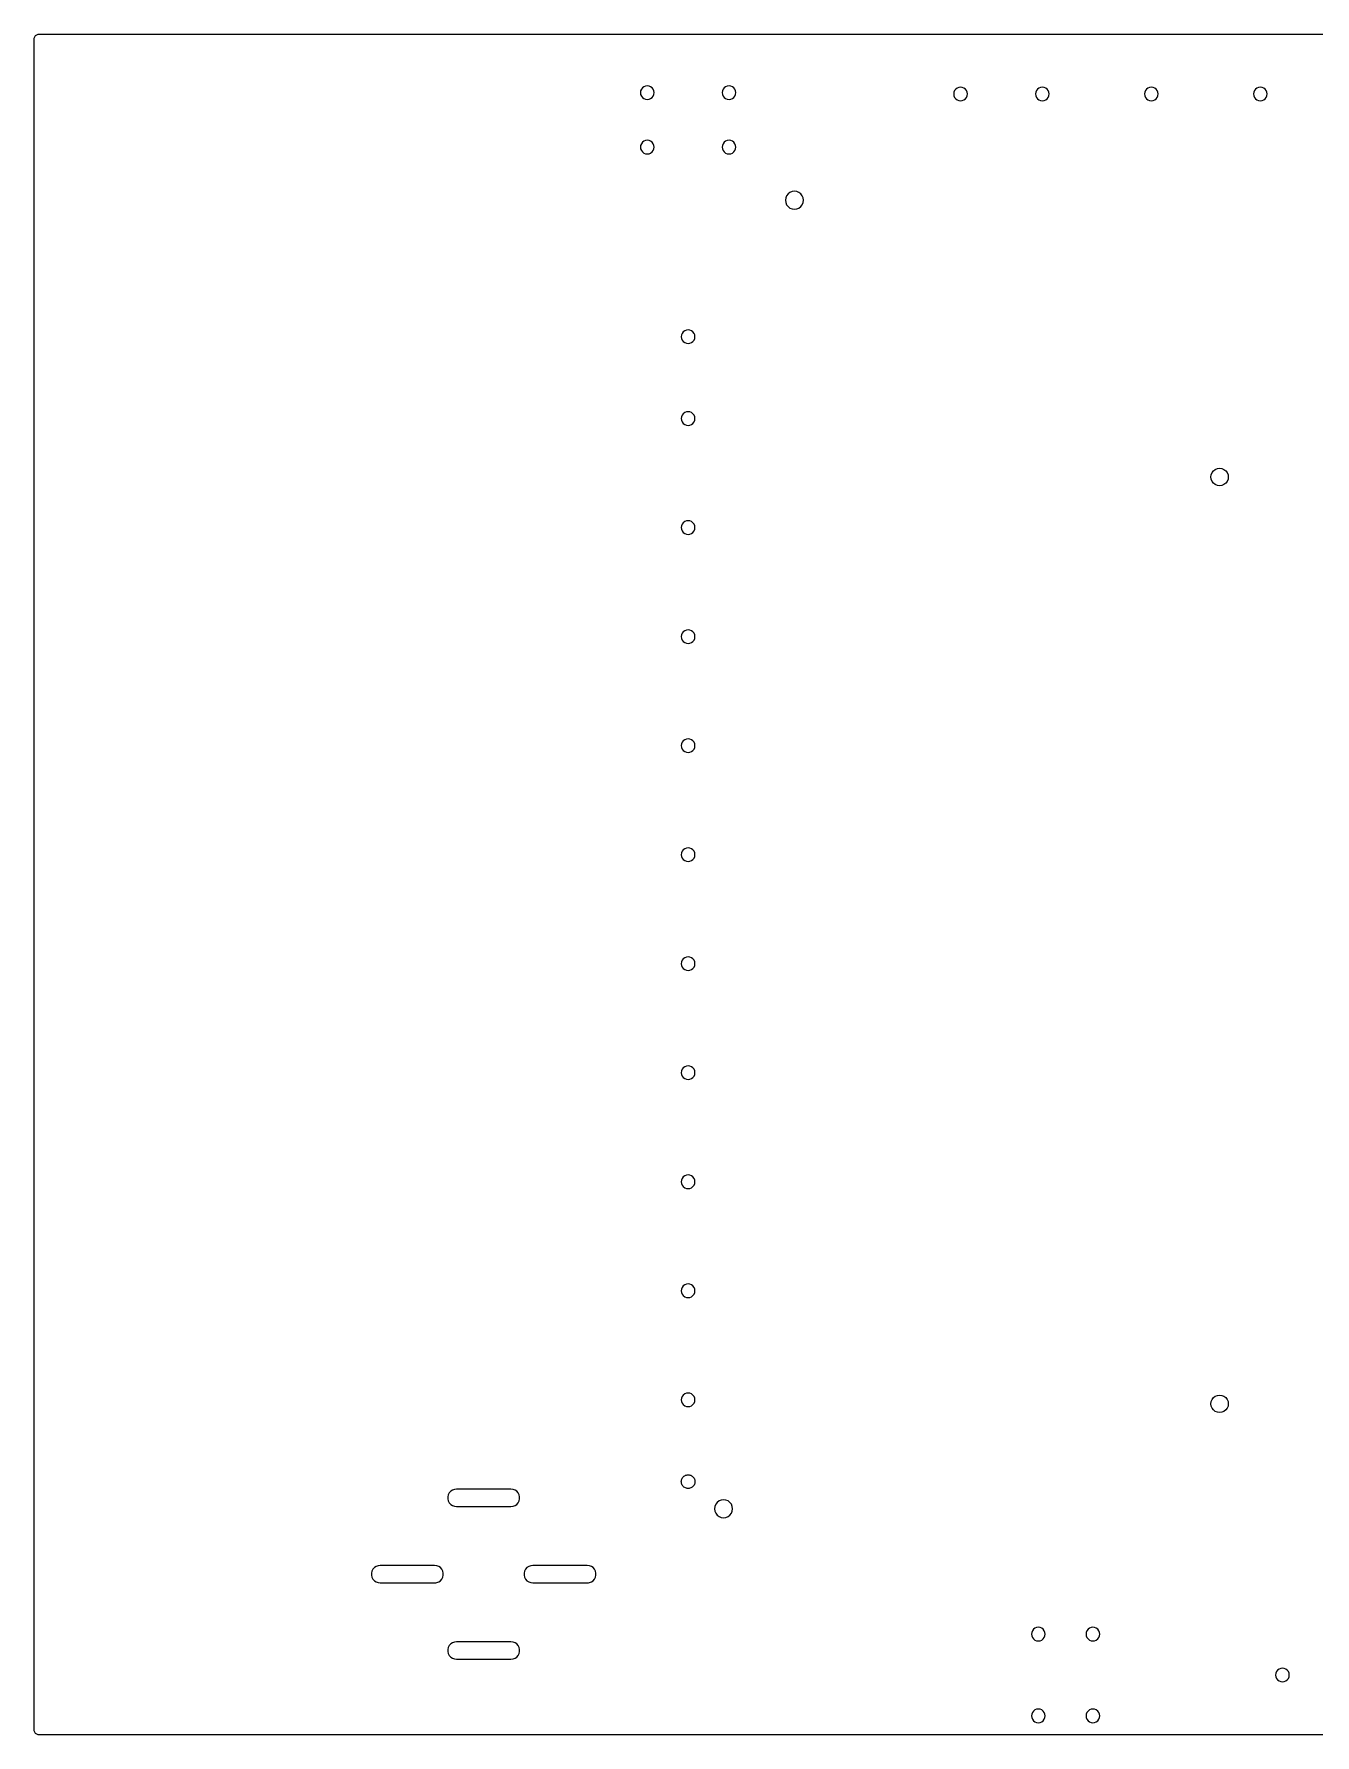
# Model space of a CAD drawing. Extents: x 3 to 841, y 4 to 316.
# Drawn here: x 3 to 238, y 4 to 316 of the extents above; entities that cross this region are included whole.
import ezdxf

# ---------------------------------------------------------------- set-up
doc = ezdxf.new("R2010")
doc.units = 0
doc.layers.add('Couche_1', color=7, linetype='CONTINUOUS')

msp = doc.modelspace()

# ---------------------------------------------------------------- linework, layer by layer
at = {"layer": 'Couche_1', "color": 1}
for p, q in [((3, 315.000096), (3.0339, 315.259049)), ((3.0339, 315.259049), (3.13411, 315.49999)), ((3.13411, 315.49999), (3.29286, 315.707084)), ((3.29286, 315.707084), (3.49994, 315.866172)), ((3.49994, 315.866172), (3.74125, 315.966012)), ((3.74125, 315.966012), (3.99983, 316.000222)), ((3.99983, 316.000222), (472.00013, 316.000222)), ((3, 5.00021), (3, 315.000096)), ((114.41753, 305.875157), (114.29259, 305.573883)), ((114.61613, 306.1341), (114.41753, 305.875157)), ((114.87505, 306.33271), (114.61613, 306.1341)), ((115.1763, 306.457594), (114.87505, 306.33271)), ((115.49984, 306.500274), (115.1763, 306.457594)), ((115.82333, 306.457594), (115.49984, 306.500274)), ((116.12492, 306.33271), (115.82333, 306.457594)), ((116.38388, 306.1341), (116.12492, 306.33271)), ((116.58248, 305.875157), (116.38388, 306.1341)), ((116.70737, 305.573883), (116.58248, 305.875157)), ((129.41725, 305.875157), (129.29241, 305.573883)), ((129.61618, 306.1341), (129.41725, 305.875157)), ((129.87482, 306.33271), (129.61618, 306.1341)), ((130.17644, 306.457594), (129.87482, 306.33271)), ((130.49989, 306.500274), (130.17644, 306.457594)), ((130.82343, 306.457594), (130.49989, 306.500274)), ((131.12505, 306.33271), (130.82343, 306.457594)), ((131.38401, 306.1341), (131.12505, 306.33271)), ((131.58262, 305.875157), (131.38401, 306.1341)), ((131.70746, 305.573883), (131.58262, 305.875157)), ((172.08783, 305.883985), (171.88925, 305.625043)), ((172.3468, 306.082596), (172.08783, 305.883985)), ((172.64844, 306.20748), (172.3468, 306.082596)), ((172.97189, 306.25016), (172.64844, 306.20748)), ((173.29543, 306.20748), (172.97189, 306.25016)), ((173.59668, 306.082596), (173.29543, 306.20748)), ((173.8556, 305.883985), (173.59668, 306.082596)), ((174.05419, 305.625043), (173.8556, 305.883985)), ((187.08797, 305.883985), (186.8893, 305.625043)), ((187.34685, 306.082596), (187.08797, 305.883985)), ((187.64815, 306.20748), (187.34685, 306.082596)), ((187.97168, 306.25016), (187.64815, 306.20748)), ((188.29513, 306.20748), (187.97168, 306.25016)), ((188.59678, 306.082596), (188.29513, 306.20748)), ((188.85574, 305.883985), (188.59678, 306.082596)), ((189.05433, 305.625043), (188.85574, 305.883985)), ((207.088, 305.883985), (206.88939, 305.625043)), ((207.34692, 306.082596), (207.088, 305.883985)), ((207.64817, 306.20748), (207.34692, 306.082596)), ((207.97171, 306.25016), (207.64817, 306.20748)), ((208.29516, 306.20748), (207.97171, 306.25016)), ((208.59678, 306.082596), (208.29516, 306.20748)), ((208.85574, 305.883985), (208.59678, 306.082596)), ((209.05436, 305.625043), (208.85574, 305.883985)), ((227.08803, 305.883985), (226.88942, 305.625043)), ((227.34697, 306.082596), (227.08803, 305.883985)), ((227.64822, 306.20748), (227.34697, 306.082596)), ((227.97172, 306.25016), (227.64822, 306.20748)), ((228.29521, 306.20748), (227.97172, 306.25016)), ((228.59681, 306.082596), (228.29521, 306.20748)), ((228.85577, 305.883985), (228.59681, 306.082596)), ((229.05436, 305.625043), (228.85577, 305.883985)), ((114.29259, 305.573883), (114.24989, 305.250389)), ((114.24989, 305.250389), (114.29259, 304.926894)), ((114.29259, 304.926894), (114.41753, 304.625255)), ((114.41753, 304.625255), (114.61613, 304.366324)), ((114.61613, 304.366324), (114.87505, 304.167714)), ((114.87505, 304.167714), (115.1763, 304.042818)), ((115.1763, 304.042818), (115.49984, 304.000138)), ((115.49984, 304.000138), (115.82333, 304.042818)), ((115.82333, 304.042818), (116.12492, 304.167714)), ((116.12492, 304.167714), (116.38388, 304.366324)), ((116.38388, 304.366324), (116.58248, 304.625255)), ((116.58248, 304.625255), (116.70737, 304.926894)), ((116.75007, 305.250389), (116.70737, 305.573883)), ((116.70737, 304.926894), (116.75007, 305.250389)), ((129.29241, 305.573883), (129.25011, 305.250389)), ((129.25011, 305.250389), (129.29241, 304.926894)), ((129.29241, 304.926894), (129.41725, 304.625255)), ((129.41725, 304.625255), (129.61618, 304.366324)), ((129.61618, 304.366324), (129.87482, 304.167714)), ((129.87482, 304.167714), (130.17644, 304.042818)), ((130.17644, 304.042818), (130.49989, 304.000138)), ((130.49989, 304.000138), (130.82343, 304.042818)), ((130.82343, 304.042818), (131.12505, 304.167714)), ((131.12505, 304.167714), (131.38401, 304.366324)), ((131.38401, 304.366324), (131.58262, 304.625255)), ((131.58262, 304.625255), (131.70746, 304.926894)), ((131.74976, 305.250389), (131.70746, 305.573883)), ((131.70746, 304.926894), (131.74976, 305.250389)), ((171.76434, 305.323403), (171.72164, 304.999909)), ((171.72164, 304.999909), (171.76434, 304.676414)), ((171.88925, 305.625043), (171.76434, 305.323403)), ((171.76434, 304.676414), (171.88925, 304.375141)), ((171.88925, 304.375141), (172.08783, 304.116199)), ((172.08783, 304.116199), (172.3468, 303.9176)), ((172.3468, 303.9176), (172.64844, 303.792704)), ((172.64844, 303.792704), (172.97189, 303.750024)), ((172.97189, 303.750024), (173.29543, 303.792704)), ((173.29543, 303.792704), (173.59668, 303.9176)), ((173.59668, 303.9176), (173.8556, 304.116199)), ((173.8556, 304.116199), (174.05419, 304.375141)), ((174.17914, 305.323403), (174.05419, 305.625043)), ((174.05419, 304.375141), (174.17914, 304.676414)), ((174.22184, 304.999909), (174.17914, 305.323403)), ((174.17914, 304.676414), (174.22184, 304.999909)), ((186.76444, 305.323403), (186.72174, 304.999909)), ((186.72174, 304.999909), (186.76444, 304.676414)), ((186.8893, 305.625043), (186.76444, 305.323403)), ((186.76444, 304.676414), (186.8893, 304.375141)), ((186.8893, 304.375141), (187.08797, 304.116199)), ((187.08797, 304.116199), (187.34685, 303.9176)), ((187.34685, 303.9176), (187.64815, 303.792704)), ((187.64815, 303.792704), (187.97168, 303.750024)), ((187.97168, 303.750024), (188.29513, 303.792704)), ((188.29513, 303.792704), (188.59678, 303.9176)), ((188.59678, 303.9176), (188.85574, 304.116199)), ((188.85574, 304.116199), (189.05433, 304.375141)), ((189.17923, 305.323403), (189.05433, 305.625043)), ((189.05433, 304.375141), (189.17923, 304.676414)), ((189.22193, 304.999909), (189.17923, 305.323403)), ((189.17923, 304.676414), (189.22193, 304.999909)), ((206.76446, 305.323403), (206.72186, 304.999909)), ((206.72186, 304.999909), (206.76446, 304.676414)), ((206.88939, 305.625043), (206.76446, 305.323403)), ((206.76446, 304.676414), (206.88939, 304.375141)), ((206.88939, 304.375141), (207.088, 304.116199)), ((207.088, 304.116199), (207.34692, 303.9176)), ((207.34692, 303.9176), (207.64817, 303.792704)), ((207.64817, 303.792704), (207.97171, 303.750024)), ((207.97171, 303.750024), (208.29516, 303.792704)), ((208.29516, 303.792704), (208.59678, 303.9176)), ((208.59678, 303.9176), (208.85574, 304.116199)), ((208.85574, 304.116199), (209.05436, 304.375141)), ((209.17924, 305.323403), (209.05436, 305.625043)), ((209.05436, 304.375141), (209.17924, 304.676414)), ((209.22194, 304.999909), (209.17924, 305.323403)), ((209.17924, 304.676414), (209.22194, 304.999909)), ((226.76453, 305.323403), (226.72183, 304.999909)), ((226.72183, 304.999909), (226.76453, 304.676414)), ((226.88942, 305.625043), (226.76453, 305.323403)), ((226.76453, 304.676414), (226.88942, 304.375141)), ((226.88942, 304.375141), (227.08803, 304.116199)), ((227.08803, 304.116199), (227.34697, 303.9176)), ((227.34697, 303.9176), (227.64822, 303.792704)), ((227.64822, 303.792704), (227.97172, 303.750024)), ((227.97172, 303.750024), (228.29521, 303.792704)), ((228.29521, 303.792704), (228.59681, 303.9176)), ((228.59681, 303.9176), (228.85577, 304.116199)), ((228.85577, 304.116199), (229.05436, 304.375141)), ((229.17927, 305.323403), (229.05436, 305.625043)), ((229.05436, 304.375141), (229.17927, 304.676414)), ((229.22157, 304.999909), (229.17927, 305.323403)), ((229.17927, 304.676414), (229.22157, 304.999909)), ((115.1763, 296.457752), (114.87505, 296.332878)), ((115.49984, 296.500092), (115.1763, 296.457752)), ((115.82333, 296.457752), (115.49984, 296.500092)), ((116.12492, 296.332878), (115.82333, 296.457752)), ((130.17644, 296.457752), (129.87482, 296.332878)), ((130.49989, 296.500092), (130.17644, 296.457752)), ((130.82343, 296.457752), (130.49989, 296.500092)), ((131.12505, 296.332878), (130.82343, 296.457752)), ((114.29259, 295.573697), (114.24989, 295.250203)), ((114.24989, 295.250203), (114.29259, 294.926697)), ((114.41753, 295.875326), (114.29259, 295.573697)), ((114.29259, 294.926697), (114.41753, 294.625068)), ((114.61613, 296.134246), (114.41753, 295.875326)), ((114.41753, 294.625068), (114.61613, 294.366493)), ((114.87505, 296.332878), (114.61613, 296.134246)), ((114.61613, 294.366493), (114.87505, 294.167872)), ((114.87505, 294.167872), (115.1763, 294.042998)), ((115.1763, 294.042998), (115.49984, 294.000298)), ((115.49984, 294.000298), (115.82333, 294.042998)), ((115.82333, 294.042998), (116.12492, 294.167872)), ((116.38388, 296.134246), (116.12492, 296.332878)), ((116.12492, 294.167872), (116.38388, 294.366493)), ((116.58248, 295.875326), (116.38388, 296.134246)), ((116.38388, 294.366493), (116.58248, 294.625068)), ((116.70737, 295.573697), (116.58248, 295.875326)), ((116.58248, 294.625068), (116.70737, 294.926697)), ((116.75007, 295.250203), (116.70737, 295.573697)), ((116.70737, 294.926697), (116.75007, 295.250203)), ((129.29241, 295.573697), (129.25011, 295.250203)), ((129.25011, 295.250203), (129.29241, 294.926697)), ((129.41725, 295.875326), (129.29241, 295.573697)), ((129.29241, 294.926697), (129.41725, 294.625435)), ((129.61618, 296.134246), (129.41725, 295.875326)), ((129.41725, 294.625435), (129.61618, 294.366493)), ((129.87482, 296.332878), (129.61618, 296.134246)), ((129.61618, 294.366493), (129.87482, 294.167872)), ((129.87482, 294.167872), (130.17644, 294.042998)), ((130.17644, 294.042998), (130.49989, 294.000298)), ((130.49989, 294.000298), (130.82343, 294.042998)), ((130.82343, 294.042998), (131.12505, 294.167872)), ((131.38401, 296.134246), (131.12505, 296.332878)), ((131.12505, 294.167872), (131.38401, 294.366493)), ((131.58262, 295.875326), (131.38401, 296.134246)), ((131.38401, 294.366493), (131.58262, 294.625435)), ((131.70746, 295.573697), (131.58262, 295.875326)), ((131.58262, 294.625435), (131.70746, 294.926697)), ((131.74976, 295.250203), (131.70746, 295.573697)), ((131.70746, 294.926697), (131.74976, 295.250203)), ((142.07276, 287.093971), (141.67485, 286.928865)), ((142.49998, 287.150061), (142.07276, 287.093971)), ((142.92687, 287.093971), (142.49998, 287.150061)), ((143.32482, 286.928865), (142.92687, 287.093971)), ((140.90621, 285.926988), (140.85001, 285.50013)), ((140.85001, 285.50013), (140.90621, 285.072906)), ((141.07091, 286.324918), (140.90621, 285.926988)), ((140.90621, 285.072906), (141.07091, 284.674976)), ((141.33338, 286.666769), (141.07091, 286.324918)), ((141.07091, 284.674976), (141.33338, 284.333136)), ((141.67485, 286.928865), (141.33338, 286.666769)), ((141.33338, 284.333136), (141.67485, 284.071029)), ((141.67485, 284.071029), (142.07276, 283.906278)), ((142.92687, 283.906278), (143.32482, 284.071029)), ((143.66664, 286.666769), (143.32482, 286.928865)), ((143.32482, 284.071029), (143.66664, 284.333136)), ((143.92879, 286.324918), (143.66664, 286.666769)), ((143.66664, 284.333136), (143.92879, 284.674976)), ((144.09385, 285.926988), (143.92879, 286.324918)), ((143.92879, 284.674976), (144.09385, 285.072906)), ((144.14995, 285.50013), (144.09385, 285.926988)), ((144.09385, 285.072906), (144.14995, 285.50013)), ((142.07276, 283.906278), (142.49998, 283.850188)), ((142.49998, 283.850188), (142.92687, 283.906278)), ((121.79267, 260.795446), (121.74997, 260.471952)), ((121.74997, 260.471952), (121.79267, 260.148457)), ((121.91755, 261.097075), (121.79267, 260.795446)), ((121.79267, 260.148457), (121.91755, 259.84718)), ((122.11616, 261.356017), (121.91755, 261.097075)), ((121.91755, 259.84718), (122.11616, 259.58824)), ((122.37511, 261.554627), (122.11616, 261.356017)), ((122.11616, 259.58824), (122.37511, 259.38963)), ((122.67638, 261.679512), (122.37511, 261.554627)), ((122.37511, 259.38963), (122.67638, 259.26475)), ((122.99987, 261.722202), (122.67638, 261.679512)), ((122.67638, 259.26475), (122.99987, 259.22205)), ((123.32339, 261.679512), (122.99987, 261.722202)), ((122.99987, 259.22205), (123.32339, 259.26475)), ((123.62503, 261.554627), (123.32339, 261.679512)), ((123.32339, 259.26475), (123.62503, 259.38963)), ((123.88395, 261.356017), (123.62503, 261.554627)), ((123.62503, 259.38963), (123.88395, 259.58824)), ((124.08254, 261.097075), (123.88395, 261.356017)), ((123.88395, 259.58824), (124.08254, 259.84718)), ((124.20745, 260.795446), (124.08254, 261.097075)), ((124.08254, 259.84718), (124.20745, 260.148457)), ((124.25005, 260.471952), (124.20745, 260.795446)), ((124.20745, 260.148457), (124.25005, 260.471952)), ((122.37511, 246.55452), (122.11616, 246.3559)), ((122.67638, 246.6794), (122.37511, 246.55452)), ((122.99987, 246.7221), (122.67638, 246.6794)), ((123.32339, 246.6794), (122.99987, 246.7221)), ((123.62503, 246.55452), (123.32339, 246.6794)), ((123.88395, 246.3559), (123.62503, 246.55452)), ((121.79267, 245.79569), (121.74997, 245.4722)), ((121.74997, 245.4722), (121.79267, 245.14835)), ((121.91755, 246.09697), (121.79267, 245.79569)), ((121.79267, 245.14835), (121.91755, 244.84708)), ((122.11616, 246.3559), (121.91755, 246.09697)), ((121.91755, 244.84708), (122.11616, 244.58813)), ((122.11616, 244.58813), (122.37511, 244.38953)), ((122.37511, 244.38953), (122.67638, 244.26464)), ((122.67638, 244.26464), (122.99987, 244.22194)), ((122.99987, 244.22194), (123.32339, 244.26464)), ((123.32339, 244.26464), (123.62503, 244.38953)), ((123.62503, 244.38953), (123.88395, 244.58813)), ((124.08254, 246.09697), (123.88395, 246.3559)), ((123.88395, 244.58813), (124.08254, 244.84708)), ((124.20745, 245.79569), (124.08254, 246.09697)), ((124.08254, 244.84708), (124.20745, 245.14835)), ((124.25005, 245.4722), (124.20745, 245.79569)), ((124.20745, 245.14835), (124.25005, 245.4722)), ((218.90005, 234.75021), (218.95435, 235.16404)), ((218.95435, 234.33607), (218.90005, 234.75021)), ((218.95435, 235.16404), (219.11414, 235.54996)), ((219.11414, 233.95011), (218.95435, 234.33607)), ((219.11414, 235.54996), (219.36856, 235.88158)), ((219.36856, 235.88158), (219.70011, 236.13558)), ((219.70011, 236.13558), (220.08574, 236.29538)), ((220.08574, 236.29538), (220.49989, 236.35008)), ((220.49989, 236.35008), (220.91405, 236.29538)), ((220.91405, 236.29538), (221.30001, 236.13558)), ((221.30001, 236.13558), (221.63124, 235.88158)), ((221.63124, 235.88158), (221.88557, 235.54996)), ((221.88557, 235.54996), (222.0454, 235.16404)), ((222.0454, 234.33607), (221.88557, 233.95011)), ((222.0454, 235.16404), (222.1001, 234.75021)), ((222.1001, 234.75021), (222.0454, 234.33607)), ((219.36856, 233.61884), (219.11414, 233.95011)), ((219.70011, 233.36453), (219.36856, 233.61884)), ((220.08574, 233.20472), (219.70011, 233.36453)), ((220.49989, 233.15002), (220.08574, 233.20472)), ((220.91405, 233.20472), (220.49989, 233.15002)), ((221.30001, 233.36453), (220.91405, 233.20472)), ((221.63124, 233.61884), (221.30001, 233.36453)), ((221.88557, 233.95011), (221.63124, 233.61884)), ((121.79267, 225.79565), (121.74997, 225.47216)), ((121.74997, 225.47216), (121.79267, 225.14867)), ((121.91755, 226.09693), (121.79267, 225.79565)), ((121.79267, 225.14867), (121.91755, 224.84705)), ((122.11616, 226.35587), (121.91755, 226.09693)), ((121.91755, 224.84705), (122.11616, 224.58808)), ((122.37511, 226.5545), (122.11616, 226.35587)), ((122.67638, 226.67937), (122.37511, 226.5545)), ((122.99987, 226.72207), (122.67638, 226.67937)), ((123.32339, 226.67937), (122.99987, 226.72207)), ((123.62503, 226.5545), (123.32339, 226.67937)), ((123.88395, 226.35587), (123.62503, 226.5545)), ((124.08254, 226.09693), (123.88395, 226.35587)), ((123.88395, 224.58808), (124.08254, 224.84705)), ((124.20745, 225.79565), (124.08254, 226.09693)), ((124.08254, 224.84705), (124.20745, 225.14867)), ((124.25005, 225.47216), (124.20745, 225.79565)), ((124.20745, 225.14867), (124.25005, 225.47216)), ((122.11616, 224.58808), (122.37511, 224.38947)), ((122.37511, 224.38947), (122.67638, 224.26459)), ((122.67638, 224.26459), (122.99987, 224.22189)), ((122.99987, 224.22189), (123.32339, 224.26459)), ((123.32339, 224.26459), (123.62503, 224.38947)), ((123.62503, 224.38947), (123.88395, 224.58808)), ((121.91755, 206.09692), (121.79267, 205.79565)), ((122.11616, 206.35587), (121.91755, 206.09692)), ((122.37511, 206.55446), (122.11616, 206.35587)), ((122.67638, 206.67936), (122.37511, 206.55446)), ((122.99987, 206.72206), (122.67638, 206.67936)), ((123.32339, 206.67936), (122.99987, 206.72206)), ((123.62503, 206.55446), (123.32339, 206.67936)), ((123.88395, 206.35587), (123.62503, 206.55446)), ((124.08254, 206.09692), (123.88395, 206.35587)), ((124.20745, 205.79565), (124.08254, 206.09692)), ((121.79267, 205.79565), (121.74997, 205.47216)), ((121.74997, 205.47216), (121.79267, 205.14864)), ((121.79267, 205.14864), (121.91755, 204.847)), ((121.91755, 204.847), (122.11616, 204.58806)), ((122.11616, 204.58806), (122.37511, 204.38947)), ((122.37511, 204.38947), (122.67638, 204.26457)), ((122.67638, 204.26457), (122.99987, 204.22187)), ((122.99987, 204.22187), (123.32339, 204.26457)), ((123.32339, 204.26457), (123.62503, 204.38947)), ((123.62503, 204.38947), (123.88395, 204.58806)), ((123.88395, 204.58806), (124.08254, 204.847)), ((124.08254, 204.847), (124.20745, 205.14864)), ((124.25005, 205.47216), (124.20745, 205.79565)), ((124.20745, 205.14864), (124.25005, 205.47216)), ((121.79267, 185.79562), (121.74997, 185.47209)), ((121.74997, 185.47209), (121.79267, 185.14859)), ((121.91755, 186.0969), (121.79267, 185.79562)), ((121.79267, 185.14859), (121.91755, 184.847)), ((122.11616, 186.35582), (121.91755, 186.0969)), ((121.91755, 184.847), (122.11616, 184.58805)), ((122.37511, 186.55444), (122.11616, 186.35582)), ((122.11616, 184.58805), (122.37511, 184.38942)), ((122.67638, 186.67933), (122.37511, 186.55444)), ((122.37511, 184.38942), (122.67638, 184.26456)), ((122.99987, 186.72203), (122.67638, 186.67933)), ((122.67638, 184.26456), (122.99987, 184.22186)), ((123.32339, 186.67933), (122.99987, 186.72203)), ((122.99987, 184.22186), (123.32339, 184.26456)), ((123.62503, 186.55444), (123.32339, 186.67933)), ((123.32339, 184.26456), (123.62503, 184.38942)), ((123.88395, 186.35582), (123.62503, 186.55444)), ((123.62503, 184.38942), (123.88395, 184.58805)), ((124.08254, 186.0969), (123.88395, 186.35582)), ((123.88395, 184.58805), (124.08254, 184.847)), ((124.20745, 185.79562), (124.08254, 186.0969)), ((124.08254, 184.847), (124.20745, 185.14859)), ((124.25005, 185.47209), (124.20745, 185.79562)), ((124.20745, 185.14859), (124.25005, 185.47209)), ((121.79267, 165.79557), (121.74997, 165.47208)), ((121.74997, 165.47208), (121.79267, 165.14859)), ((121.91755, 166.09721), (121.79267, 165.79557)), ((122.11616, 166.35579), (121.91755, 166.09721)), ((122.37511, 166.5544), (122.11616, 166.35579)), ((122.67638, 166.67928), (122.37511, 166.5544)), ((122.99987, 166.72198), (122.67638, 166.67928)), ((123.32339, 166.67928), (122.99987, 166.72198)), ((123.62503, 166.5544), (123.32339, 166.67928)), ((123.88395, 166.35579), (123.62503, 166.5544)), ((124.08254, 166.09721), (123.88395, 166.35579)), ((124.20745, 165.79557), (124.08254, 166.09721)), ((124.25005, 165.47208), (124.20745, 165.79557)), ((124.20745, 165.14859), (124.25005, 165.47208)), ((121.79267, 165.14859), (121.91755, 164.84695)), ((121.91755, 164.84695), (122.11616, 164.588)), ((122.11616, 164.588), (122.37511, 164.38942)), ((122.37511, 164.38942), (122.67638, 164.26451)), ((122.67638, 164.26451), (122.99987, 164.22221)), ((122.99987, 164.22221), (123.32339, 164.26451)), ((123.32339, 164.26451), (123.62503, 164.38942)), ((123.62503, 164.38942), (123.88395, 164.588)), ((123.88395, 164.588), (124.08254, 164.84695)), ((124.08254, 164.84695), (124.20745, 165.14859)), ((122.67638, 146.67959), (122.37511, 146.55473)), ((122.99987, 146.72189), (122.67638, 146.67959)), ((123.32339, 146.67959), (122.99987, 146.72189)), ((123.62503, 146.55473), (123.32339, 146.67959)), ((121.79267, 145.79554), (121.74997, 145.47204)), ((121.74997, 145.47204), (121.79267, 145.14855)), ((121.91755, 146.09715), (121.79267, 145.79554)), ((121.79267, 145.14855), (121.91755, 144.84693)), ((122.11616, 146.35575), (121.91755, 146.09715)), ((121.91755, 144.84693), (122.11616, 144.58799)), ((122.37511, 146.55473), (122.11616, 146.35575)), ((122.11616, 144.58799), (122.37511, 144.38938)), ((122.37511, 144.38938), (122.67638, 144.26449)), ((122.67638, 144.26449), (122.99987, 144.22219)), ((122.99987, 144.22219), (123.32339, 144.26449)), ((123.32339, 144.26449), (123.62503, 144.38938)), ((123.88395, 146.35575), (123.62503, 146.55473)), ((123.62503, 144.38938), (123.88395, 144.58799)), ((124.08254, 146.09715), (123.88395, 146.35575)), ((123.88395, 144.58799), (124.08254, 144.84693)), ((124.20745, 145.79554), (124.08254, 146.09715)), ((124.08254, 144.84693), (124.20745, 145.14855)), ((124.25005, 145.47204), (124.20745, 145.79554)), ((124.20745, 145.14855), (124.25005, 145.47204)), ((121.79267, 125.79551), (121.74997, 125.47201)), ((121.74997, 125.47201), (121.79267, 125.14852)), ((121.91755, 126.09715), (121.79267, 125.79551)), ((121.79267, 125.14852), (121.91755, 124.8469)), ((122.11616, 126.35607), (121.91755, 126.09715)), ((121.91755, 124.8469), (122.11616, 124.5883)), ((122.37511, 126.55468), (122.11616, 126.35607)), ((122.67638, 126.67958), (122.37511, 126.55468)), ((122.99987, 126.72188), (122.67638, 126.67958)), ((123.32339, 126.67958), (122.99987, 126.72188)), ((123.62503, 126.55468), (123.32339, 126.67958)), ((123.88395, 126.35607), (123.62503, 126.55468)), ((124.08254, 126.09715), (123.88395, 126.35607)), ((123.88395, 124.5883), (124.08254, 124.8469)), ((124.20745, 125.79551), (124.08254, 126.09715)), ((124.08254, 124.8469), (124.20745, 125.14852)), ((124.25005, 125.47201), (124.20745, 125.79551)), ((124.20745, 125.14852), (124.25005, 125.47201)), ((122.11616, 124.5883), (122.37511, 124.38935)), ((122.37511, 124.38935), (122.67638, 124.26446)), ((122.67638, 124.26446), (122.99987, 124.22216)), ((122.99987, 124.22216), (123.32339, 124.26446)), ((123.32339, 124.26446), (123.62503, 124.38935)), ((123.62503, 124.38935), (123.88395, 124.5883)), ((121.91755, 106.0971), (121.79267, 105.79548)), ((122.11616, 106.35604), (121.91755, 106.0971)), ((122.37511, 106.55467), (122.11616, 106.35604)), ((122.67638, 106.67953), (122.37511, 106.55467)), ((122.99987, 106.72193), (122.67638, 106.67953)), ((123.32339, 106.67953), (122.99987, 106.72193)), ((123.62503, 106.55467), (123.32339, 106.67953)), ((123.88395, 106.35604), (123.62503, 106.55467)), ((124.08254, 106.0971), (123.88395, 106.35604)), ((124.20745, 105.79548), (124.08254, 106.0971)), ((121.79267, 105.79548), (121.74997, 105.47199)), ((121.74997, 105.47199), (121.79267, 105.14849)), ((121.79267, 105.14849), (121.91755, 104.84687)), ((121.91755, 104.84687), (122.11616, 104.58828)), ((122.11616, 104.58828), (122.37511, 104.38967)), ((122.37511, 104.38967), (122.67638, 104.26478)), ((122.67638, 104.26478), (122.99987, 104.22208)), ((122.99987, 104.22208), (123.32339, 104.26478)), ((123.32339, 104.26478), (123.62503, 104.38967)), ((123.62503, 104.38967), (123.88395, 104.58828)), ((123.88395, 104.58828), (124.08254, 104.84687)), ((124.08254, 104.84687), (124.20745, 105.14849)), ((124.25005, 105.47199), (124.20745, 105.79548)), ((124.20745, 105.14849), (124.25005, 105.47199)), ((121.79267, 85.79545), (121.74997, 85.47196)), ((121.74997, 85.47196), (121.79267, 85.14846)), ((121.91755, 86.09707), (121.79267, 85.79545)), ((121.79267, 85.14846), (121.91755, 84.84719)), ((122.11616, 86.35601), (121.91755, 86.09707)), ((121.91755, 84.84719), (122.11616, 84.58823)), ((122.37511, 86.55462), (122.11616, 86.35601)), ((122.11616, 84.58823), (122.37511, 84.38964)), ((122.67638, 86.67951), (122.37511, 86.55462)), ((122.37511, 84.38964), (122.67638, 84.26473)), ((122.99987, 86.72221), (122.67638, 86.67951)), ((122.67638, 84.26473), (122.99987, 84.22203)), ((123.32339, 86.67951), (122.99987, 86.72221)), ((122.99987, 84.22203), (123.32339, 84.26473)), ((123.62503, 86.55462), (123.32339, 86.67951)), ((123.32339, 84.26473), (123.62503, 84.38964)), ((123.88395, 86.35601), (123.62503, 86.55462)), ((123.62503, 84.38964), (123.88395, 84.58823)), ((124.08254, 86.09707), (123.88395, 86.35601)), ((123.88395, 84.58823), (124.08254, 84.84719)), ((124.20745, 85.79545), (124.08254, 86.09707)), ((124.08254, 84.84719), (124.20745, 85.14846)), ((124.25005, 85.47196), (124.20745, 85.79545)), ((124.20745, 85.14846), (124.25005, 85.47196)), ((121.79267, 65.79542), (121.74997, 65.47193)), ((121.91755, 66.09704), (121.79267, 65.79542)), ((122.11616, 66.35596), (121.91755, 66.09704)), ((122.37511, 66.55462), (122.11616, 66.35596)), ((122.67638, 66.67946), (122.37511, 66.55462)), ((122.99987, 66.72216), (122.67638, 66.67946)), ((123.32339, 66.67946), (122.99987, 66.72216)), ((123.62503, 66.55462), (123.32339, 66.67946)), ((123.88395, 66.35596), (123.62503, 66.55462)), ((124.08254, 66.09704), (123.88395, 66.35596)), ((124.20745, 65.79542), (124.08254, 66.09704)), ((124.25005, 65.47193), (124.20745, 65.79542)), ((218.95435, 65.1643), (219.11414, 65.55022)), ((219.11414, 65.55022), (219.36856, 65.88149)), ((219.36856, 65.88149), (219.70011, 66.13582)), ((219.70011, 66.13582), (220.08574, 66.29565)), ((220.08574, 66.29565), (220.49989, 66.35005)), ((220.49989, 66.35005), (220.91405, 66.29565)), ((220.91405, 66.29565), (221.30001, 66.13582)), ((221.30001, 66.13582), (221.63124, 65.88149)), ((221.63124, 65.88149), (221.88557, 65.55022)), ((221.88557, 65.55022), (222.0454, 65.1643)), ((121.74997, 65.47193), (121.79267, 65.14843)), ((121.79267, 65.14843), (121.91755, 64.84718)), ((121.91755, 64.84718), (122.11616, 64.58822)), ((122.11616, 64.58822), (122.37511, 64.38961)), ((122.37511, 64.38961), (122.67638, 64.26472)), ((122.67638, 64.26472), (122.99987, 64.22202)), ((122.99987, 64.22202), (123.32339, 64.26472)), ((123.32339, 64.26472), (123.62503, 64.38961)), ((123.62503, 64.38961), (123.88395, 64.58822)), ((123.88395, 64.58822), (124.08254, 64.84718)), ((124.08254, 64.84718), (124.20745, 65.14843)), ((124.20745, 65.14843), (124.25005, 65.47193)), ((218.90005, 64.75016), (218.95435, 65.1643)), ((218.95435, 64.33595), (218.90005, 64.75016)), ((219.11414, 63.95004), (218.95435, 64.33595)), ((219.36856, 63.61881), (219.11414, 63.95004)), ((219.70011, 63.36444), (219.36856, 63.61881)), ((220.08574, 63.2046), (219.70011, 63.36444)), ((220.49989, 63.1499), (220.08574, 63.2046)), ((220.91405, 63.2046), (220.49989, 63.1499)), ((221.30001, 63.36444), (220.91405, 63.2046)), ((221.63124, 63.61881), (221.30001, 63.36444)), ((221.88557, 63.95004), (221.63124, 63.61881)), ((222.0454, 64.33595), (221.88557, 63.95004)), ((222.0454, 65.1643), (222.1001, 64.75016)), ((222.1001, 64.75016), (222.0454, 64.33595)), ((121.75, 50.47215), (121.7606, 50.63511)), ((121.7606, 50.30882), (121.75, 50.47215)), ((121.7606, 50.63511), (121.7927, 50.79565)), ((121.7927, 50.14866), (121.7606, 50.30882)), ((121.7927, 50.79565), (121.8453, 50.95051)), ((121.8453, 49.9938), (121.7927, 50.14866)), ((121.8453, 50.95051), (121.9176, 51.09697)), ((121.9176, 49.84709), (121.8453, 49.9938)), ((121.9176, 51.09697), (122.0082, 51.23313)), ((122.0082, 51.23313), (122.11616, 51.35591)), ((122.11616, 51.35591), (122.23894, 51.46383)), ((122.23894, 51.46383), (122.37511, 51.55453)), ((122.37511, 51.55453), (122.5215, 51.62683)), ((122.5215, 51.62683), (122.67638, 51.67943)), ((122.67638, 51.67943), (122.8369, 51.71153)), ((122.8369, 51.71153), (122.99987, 51.72213)), ((122.99987, 51.72213), (123.16319, 51.71153)), ((123.16319, 51.71153), (123.32339, 51.67943)), ((123.32339, 51.67943), (123.47827, 51.62683)), ((123.47827, 51.62683), (123.62503, 51.55453)), ((123.62503, 51.55453), (123.76079, 51.46383)), ((123.76079, 51.46383), (123.88395, 51.35591)), ((123.88395, 51.35591), (123.99155, 51.23313)), ((123.99155, 51.23313), (124.08255, 51.09697)), ((124.08255, 51.09697), (124.15485, 50.95051)), ((124.15485, 49.9938), (124.08255, 49.84709)), ((124.15485, 50.95051), (124.20745, 50.79565)), ((124.20745, 50.14866), (124.15485, 49.9938)), ((124.20745, 50.79565), (124.23915, 50.63511)), ((124.23915, 50.30882), (124.20745, 50.14866)), ((124.23915, 50.63511), (124.25005, 50.47215)), ((124.25005, 50.47215), (124.23915, 50.30882)), ((79.003871, 48.06765), (78.911871, 47.69295)), ((78.911871, 47.69295), (78.911871, 47.30736)), ((78.911871, 47.30736), (79.003871, 46.93275)), ((79.183131, 48.4091), (79.003871, 48.06765)), ((79.003871, 46.93275), (79.183131, 46.59125)), ((79.438871, 48.69772), (79.183131, 48.4091)), ((79.756371, 48.91678), (79.438871, 48.69772)), ((80.116901, 49.05368), (79.756371, 48.91678)), ((80.500011, 49.10028), (80.116901, 49.05368)), ((90.499851, 49.10028), (80.500011, 49.10028)), ((90.883001, 49.05368), (90.499851, 49.10028)), ((91.243501, 48.91678), (90.883001, 49.05368)), ((91.561001, 48.69772), (91.243501, 48.91678)), ((91.816781, 48.4091), (91.561001, 48.69772)), ((91.995981, 48.06765), (91.816781, 48.4091)), ((91.816781, 46.59125), (91.995981, 46.93275)), ((92.088381, 47.69295), (91.995981, 48.06765)), ((91.995981, 46.93275), (92.088381, 47.30736)), ((92.088381, 47.30736), (92.088381, 47.69295)), ((122.0082, 49.71122), (121.9176, 49.84709)), ((122.11616, 49.5881), (122.0082, 49.71122)), ((122.23894, 49.48053), (122.11616, 49.5881)), ((122.37511, 49.38953), (122.23894, 49.48053)), ((122.5215, 49.31723), (122.37511, 49.38953)), ((122.67638, 49.26463), (122.5215, 49.31723)), ((122.8369, 49.23283), (122.67638, 49.26463)), ((122.99987, 49.22193), (122.8369, 49.23283)), ((123.16319, 49.23283), (122.99987, 49.22193)), ((123.32339, 49.26463), (123.16319, 49.23283)), ((123.47827, 49.31723), (123.32339, 49.26463)), ((123.62503, 49.38953), (123.47827, 49.31723)), ((123.76079, 49.48053), (123.62503, 49.38953)), ((123.88395, 49.5881), (123.76079, 49.48053)), ((123.99155, 49.71122), (123.88395, 49.5881)), ((124.08255, 49.84709), (123.99155, 49.71122)), ((128.675, 46.92883), (128.3332, 46.66679)), ((129.07295, 47.09398), (128.675, 46.92883)), ((129.50019, 47.15008), (129.07295, 47.09398)), ((129.92704, 47.09398), (129.50019, 47.15008)), ((130.32494, 46.92883), (129.92704, 47.09398)), ((130.66678, 46.66679), (130.32494, 46.92883)), ((79.183131, 46.59125), (79.438871, 46.30234)), ((79.438871, 46.30234), (79.756371, 46.08328)), ((79.756371, 46.08328), (80.116901, 45.94676)), ((80.116901, 45.94676), (80.500011, 45.90016)), ((80.500011, 45.90016), (90.499851, 45.90016)), ((90.499851, 45.90016), (90.883001, 45.94676)), ((90.883001, 45.94676), (91.243501, 46.08328)), ((91.243501, 46.08328), (91.561001, 46.30234)), ((91.561001, 46.30234), (91.816781, 46.59125)), ((127.90632, 45.927), (127.84982, 45.50015)), ((127.84982, 45.50015), (127.90632, 45.07287)), ((128.07101, 46.32495), (127.90632, 45.927)), ((127.90632, 45.07287), (128.07101, 44.67496)), ((128.3332, 46.66679), (128.07101, 46.32495)), ((128.07101, 44.67496), (128.3332, 44.33351)), ((128.3332, 44.33351), (128.675, 44.07104)), ((128.675, 44.07104), (129.07295, 43.90628)), ((129.07295, 43.90628), (129.50019, 43.85018)), ((129.50019, 43.85018), (129.92704, 43.90628)), ((129.92704, 43.90628), (130.32494, 44.07104)), ((130.32494, 44.07104), (130.66678, 44.33351)), ((130.92893, 46.32495), (130.66678, 46.66679)), ((130.66678, 44.33351), (130.92893, 44.67496)), ((131.09363, 45.927), (130.92893, 46.32495)), ((130.92893, 44.67496), (131.09363, 45.07287)), ((131.15013, 45.50015), (131.09363, 45.927)), ((131.09363, 45.07287), (131.15013, 45.50015)), ((65.183121, 34.40914), (65.003901, 34.06764)), ((65.438901, 34.69771), (65.183121, 34.40914)), ((65.756391, 34.91682), (65.438901, 34.69771)), ((66.116931, 35.05363), (65.756391, 34.91682)), ((66.500041, 35.10023), (66.116931, 35.05363)), ((76.499881, 35.10023), (66.500041, 35.10023)), ((76.882991, 35.05363), (76.499881, 35.10023)), ((77.243531, 34.91682), (76.882991, 35.05363)), ((77.561021, 34.69771), (77.243531, 34.91682)), ((77.816801, 34.40914), (77.561021, 34.69771)), ((77.996021, 34.06764), (77.816801, 34.40914)), ((93.183101, 34.40914), (93.003891, 34.06764)), ((93.438881, 34.69771), (93.183101, 34.40914)), ((93.756381, 34.91682), (93.438881, 34.69771)), ((94.117251, 35.05363), (93.756381, 34.91682)), ((94.500021, 35.10023), (94.117251, 35.05363)), ((104.49986, 35.10023), (94.500021, 35.10023)), ((104.88298, 35.05363), (104.49986, 35.10023)), ((105.24351, 34.91682), (104.88298, 35.05363)), ((105.56102, 34.69771), (105.24351, 34.91682)), ((105.81675, 34.40914), (105.56102, 34.69771)), ((105.996, 34.06764), (105.81675, 34.40914)), ((65.003901, 34.06764), (64.911501, 33.69303)), ((64.911501, 33.69303), (64.911501, 33.30744)), ((64.911501, 33.30744), (65.003901, 32.93274)), ((65.003901, 32.93274), (65.183121, 32.59129)), ((65.183121, 32.59129), (65.438901, 32.30233)), ((65.438901, 32.30233), (65.756391, 32.08327)), ((65.756391, 32.08327), (66.116931, 31.94676)), ((66.116931, 31.94676), (66.500041, 31.90016)), ((66.500041, 31.90016), (76.499881, 31.90016)), ((76.499881, 31.90016), (76.692861, 31.91176)), ((76.692861, 31.91176), (76.882991, 31.94676)), ((76.882991, 31.94676), (77.243531, 32.08327)), ((77.243531, 32.08327), (77.561021, 32.30233)), ((77.561021, 32.30233), (77.816801, 32.59129)), ((77.816801, 32.59129), (77.996021, 32.93274)), ((78.088421, 33.69303), (77.996021, 34.06764)), ((77.996021, 32.93274), (78.088421, 33.30744)), ((78.088421, 33.30744), (78.088421, 33.69303)), ((93.003891, 34.06764), (92.911791, 33.69303)), ((92.911791, 33.69303), (92.911791, 33.30744)), ((92.911791, 33.30744), (93.003891, 32.93274)), ((93.003891, 32.93274), (93.183101, 32.59129)), ((93.183101, 32.59129), (93.438881, 32.30233)), ((93.438881, 32.30233), (93.756381, 32.08327)), ((93.756381, 32.08327), (94.117251, 31.94676)), ((94.117251, 31.94676), (94.500021, 31.90016)), ((94.500021, 31.90016), (104.49986, 31.90016)), ((104.49986, 31.90016), (104.69281, 31.91176)), ((104.69281, 31.91176), (104.88298, 31.94676)), ((104.88298, 31.94676), (105.24351, 32.08327)), ((105.24351, 32.08327), (105.56102, 32.30233)), ((105.56102, 32.30233), (105.81675, 32.59129)), ((105.81675, 32.59129), (105.996, 32.93274)), ((106.0884, 33.69303), (105.996, 34.06764)), ((105.996, 32.93274), (106.0884, 33.30744)), ((106.0884, 33.30744), (106.0884, 33.69303)), ((186.04267, 22.82359), (185.99997, 22.50009)), ((185.99997, 22.50009), (186.04267, 22.1766)), ((186.16757, 23.1252), (186.04267, 22.82359)), ((186.04267, 22.1766), (186.16757, 21.87498)), ((186.36616, 23.3841), (186.16757, 23.1252)), ((186.16757, 21.87498), (186.36616, 21.61638)), ((186.62513, 23.58271), (186.36616, 23.3841)), ((186.92638, 23.7076), (186.62513, 23.58271)), ((187.24987, 23.7499), (186.92638, 23.7076)), ((187.57337, 23.7076), (187.24987, 23.7499)), ((187.87498, 23.58271), (187.57337, 23.7076)), ((188.13391, 23.3841), (187.87498, 23.58271)), ((188.33251, 23.1252), (188.13391, 23.3841)), ((188.13391, 21.61638), (188.33251, 21.87498)), ((188.45744, 22.82359), (188.33251, 23.1252)), ((188.33251, 21.87498), (188.45744, 22.1766)), ((188.50014, 22.50009), (188.45744, 22.82359)), ((188.45744, 22.1766), (188.50014, 22.50009)), ((196.04251, 22.82359), (195.99981, 22.50009)), ((195.99981, 22.50009), (196.04251, 22.1766)), ((196.16742, 23.1252), (196.04251, 22.82359)), ((196.04251, 22.1766), (196.16742, 21.87498)), ((196.366, 23.3841), (196.16742, 23.1252)), ((196.16742, 21.87498), (196.366, 21.61638)), ((196.62497, 23.58271), (196.366, 23.3841)), ((196.92659, 23.7076), (196.62497, 23.58271)), ((197.25006, 23.7499), (196.92659, 23.7076)), ((197.57357, 23.7076), (197.25006, 23.7499)), ((197.87485, 23.58271), (197.57357, 23.7076)), ((198.13375, 23.3841), (197.87485, 23.58271)), ((198.33236, 23.1252), (198.13375, 23.3841)), ((198.13375, 21.61638), (198.33236, 21.87498)), ((198.45728, 22.82359), (198.33236, 23.1252)), ((198.33236, 21.87498), (198.45728, 22.1766)), ((198.49998, 22.50009), (198.45728, 22.82359)), ((198.45728, 22.1766), (198.49998, 22.50009)), ((79.003871, 20.06734), (78.911871, 19.69303)), ((78.911871, 19.69303), (78.911871, 19.30743)), ((78.911871, 19.30743), (79.003871, 18.93274)), ((79.183131, 20.40918), (79.003871, 20.06734)), ((79.003871, 18.93274), (79.183131, 18.59133)), ((79.438871, 20.69764), (79.183131, 20.40908)), ((79.756371, 20.91671), (79.438871, 20.69764)), ((80.116901, 21.05357), (79.756371, 20.91671)), ((80.500011, 21.10017), (80.116901, 21.05357)), ((90.499851, 21.10017), (80.500011, 21.10017)), ((90.883001, 21.05367), (90.499851, 21.10017)), ((91.243501, 20.91681), (90.883001, 21.05367)), ((91.561001, 20.69774), (91.243501, 20.91681)), ((91.816781, 20.40918), (91.561001, 20.69774)), ((91.995981, 20.06734), (91.816781, 20.40918)), ((91.816781, 18.59133), (91.995981, 18.93274)), ((92.088381, 19.69303), (91.995981, 20.06734)), ((91.995981, 18.93274), (92.088381, 19.30743)), ((92.088381, 19.30743), (92.088381, 19.69303)), ((186.36616, 21.61638), (186.62513, 21.41738)), ((186.62513, 21.41738), (186.92638, 21.2925)), ((186.92638, 21.2925), (187.24987, 21.2502)), ((187.24987, 21.2502), (187.57337, 21.2925)), ((187.57337, 21.2925), (187.87498, 21.41738)), ((187.87498, 21.41738), (188.13391, 21.61638)), ((196.366, 21.61638), (196.62497, 21.41738)), ((196.62497, 21.41738), (196.92659, 21.2925)), ((196.92659, 21.2925), (197.25006, 21.2502)), ((197.25006, 21.2502), (197.57357, 21.2925)), ((197.57357, 21.2925), (197.87485, 21.41738)), ((197.87485, 21.41738), (198.13375, 21.61638)), ((79.183131, 18.59133), (79.438871, 18.30233)), ((79.438871, 18.30233), (79.756371, 18.08326)), ((79.756371, 18.08326), (80.116901, 17.94675)), ((80.116901, 17.94675), (80.500011, 17.90015)), ((80.500011, 17.90015), (90.499851, 17.90015)), ((90.499851, 17.90015), (90.883001, 17.94675)), ((90.883001, 17.94675), (91.243501, 18.08326)), ((91.243501, 18.08326), (91.561001, 18.30233)), ((91.561001, 18.30233), (91.816781, 18.59133)), ((230.94565, 15.62514), (230.82075, 15.32348)), ((231.14424, 15.88404), (230.94565, 15.62514)), ((231.40321, 16.0827), (231.14424, 15.88404)), ((231.70482, 16.20754), (231.40321, 16.0827)), ((232.0283, 16.25024), (231.70482, 16.20754)), ((232.35181, 16.20754), (232.0283, 16.25024)), ((232.65307, 16.0827), (232.35181, 16.20754)), ((232.91199, 15.88404), (232.65307, 16.0827)), ((233.1106, 15.62514), (232.91199, 15.88404)), ((233.23552, 15.32348), (233.1106, 15.62514)), ((230.82075, 15.32348), (230.77805, 14.99999)), ((230.77805, 14.99999), (230.82075, 14.67649)), ((230.82075, 14.67649), (230.94565, 14.37526)), ((230.94565, 14.37526), (231.14424, 14.11632)), ((231.14424, 14.11632), (231.40321, 13.91771)), ((231.40321, 13.91771), (231.70482, 13.79283)), ((231.70482, 13.79283), (232.0283, 13.75013)), ((232.0283, 13.75013), (232.35181, 13.79283)), ((232.35181, 13.79283), (232.65307, 13.91771)), ((232.65307, 13.91771), (232.91199, 14.11632)), ((232.91199, 14.11632), (233.1106, 14.37526)), ((233.1106, 14.37526), (233.23552, 14.67649)), ((233.27822, 14.99999), (233.23552, 15.32348)), ((233.23552, 14.67649), (233.27822, 14.99999)), ((186.04267, 7.82342), (185.99997, 7.49993)), ((185.99997, 7.49993), (186.04267, 7.17644)), ((186.16757, 8.12504), (186.04267, 7.82342)), ((186.04267, 7.17644), (186.16757, 6.8752)), ((186.36616, 8.38403), (186.16757, 8.12504)), ((186.16757, 6.8752), (186.36616, 6.61622)), ((186.62513, 8.58264), (186.36616, 8.38403)), ((186.36616, 6.61622), (186.62513, 6.41761)), ((186.92638, 8.70752), (186.62513, 8.58264)), ((186.62513, 6.41761), (186.92638, 6.29273)), ((187.24987, 8.75022), (186.92638, 8.70752)), ((186.92638, 6.29273), (187.24987, 6.25013)), ((187.57337, 8.70752), (187.24987, 8.75022)), ((187.24987, 6.25013), (187.57337, 6.29273)), ((187.87498, 8.58264), (187.57337, 8.70752)), ((187.57337, 6.29273), (187.87498, 6.41761)), ((188.13391, 8.38403), (187.87498, 8.58264)), ((187.87498, 6.41761), (188.13391, 6.61622)), ((188.33251, 8.12504), (188.13391, 8.38403)), ((188.13391, 6.61622), (188.33251, 6.8752)), ((188.45744, 7.82342), (188.33251, 8.12504)), ((188.33251, 6.8752), (188.45744, 7.17644)), ((188.50014, 7.49993), (188.45744, 7.82342)), ((188.45744, 7.17644), (188.50014, 7.49993)), ((196.04251, 7.82342), (195.99981, 7.49993)), ((195.99981, 7.49993), (196.04251, 7.17644)), ((196.16742, 8.12504), (196.04251, 7.82342)), ((196.04251, 7.17644), (196.16742, 6.8752)), ((196.366, 8.38403), (196.16742, 8.12504)), ((196.16742, 6.8752), (196.366, 6.61622)), ((196.62497, 8.58264), (196.366, 8.38403)), ((196.366, 6.61622), (196.62497, 6.41761)), ((196.92659, 8.70752), (196.62497, 8.58264)), ((196.62497, 6.41761), (196.92659, 6.29273)), ((197.25006, 8.75022), (196.92659, 8.70752)), ((196.92659, 6.29273), (197.25006, 6.25013)), ((197.57357, 8.70752), (197.25006, 8.75022)), ((197.25006, 6.25013), (197.57357, 6.29273)), ((197.87485, 8.58264), (197.57357, 8.70752)), ((197.57357, 6.29273), (197.87485, 6.41761)), ((198.13375, 8.38403), (197.87485, 8.58264)), ((197.87485, 6.41761), (198.13375, 6.61622)), ((198.33236, 8.12504), (198.13375, 8.38403)), ((198.13375, 6.61622), (198.33236, 6.8752)), ((198.45728, 7.82342), (198.33236, 8.12504)), ((198.33236, 6.8752), (198.45728, 7.17644)), ((198.49998, 7.49993), (198.45728, 7.82342)), ((198.45728, 7.17644), (198.49998, 7.49993)), ((3.0339, 4.74123), (3, 5.00021)), ((3.13411, 4.49994), (3.0339, 4.74123)), ((3.29286, 4.29285), (3.13411, 4.49994)), ((3.49994, 4.13411), (3.29286, 4.29285)), ((3.74125, 4.03421), (3.49994, 4.13411)), ((3.99983, 4.00001), (3.74125, 4.03421)), ((472.00013, 4.00001), (3.99983, 4.00001))]:
    msp.add_line(p, q, dxfattribs=at)

doc.saveas('drawing.dxf')
